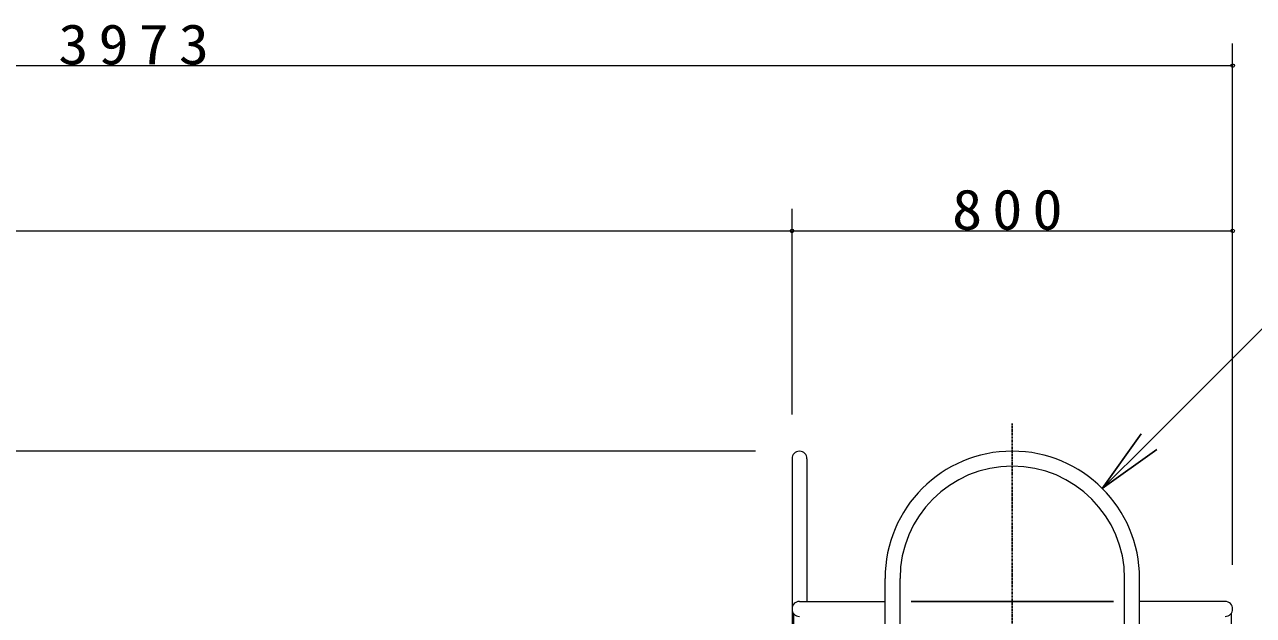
# Model space of a CAD drawing. Units: millimetres at full size. Extents: x -15630 to 0, y -2472 to 10680.
# Drawn here: x -12005 to -9774, y 5752 to 6825 of the extents above; entities that cross this region are included whole.
import ezdxf

# ---------------------------------------------------------------- set-up
doc = ezdxf.new("R2010")
doc.units = ezdxf.units.MM
doc.linetypes.add('USER2', pattern=[6, 3, -1, 1, -1])
doc.layers.add('線', color=2, linetype='Continuous', lineweight=25)
doc.layers.add('補助', color=2, linetype='Continuous', lineweight=13)
doc.styles.add('ＭＳ ゴシック', font='')
doc.styles.get('ＭＳ ゴシック').set_extended_font_data('MS Gothic')

# ---------------------------------------------------------------- blocks, each defined once
blk = doc.blocks.new('dimension_origin')
at = {"color": 0, "linetype": 'Continuous', "lineweight": -2}
blk.add_circle((0, 0), 1.25, dxfattribs=at)

msp = doc.modelspace()

# ---------------------------------------------------------------- linework, layer by layer
at = {"layer": '線', "color": 20, "linetype": 'USER2'}
msp.add_line((-10212.168, 6100), (-10212.168, 2650), dxfattribs=at)
at = {"layer": '線', "color": 7, "lineweight": 13}
for p, q in [((-10612.168, 6036.4), (-10612.168, 5252.575)), ((-10584.968, 6036.4), (-10584.968, 5777.2)), ((-10443.268, 5252.6), (-10443.268, 5818.9)), ((-10416.068, 5252.6), (-10416.068, 5818.9)), ((-10008.268, 5252.6), (-10008.268, 5818.9)), ((-9981.068, 5252.6), (-9981.068, 5818.9)), ((-10598.568, 5777.2), (-10443.268, 5777.2)), ((-9825.768, 5777.2), (-9981.068, 5777.2)), ((-9814.918, 5755.4), (-9814.918, 4950))]:
    msp.add_line(p, q, dxfattribs=at)
at = {"layer": '線'}
for p, q in [((-10396.068, 5777.2), (-10028.268, 5777.2)), ((-10609.418, 5755.4), (-10609.418, 4950))]:
    msp.add_line(p, q, dxfattribs=at)
at = {"layer": '線', "color": 7, "lineweight": 13}
for centre, radius, start, end in [((-10598.568, 6036.4), 13.6, 0, 180), ((-10212.168, 5818.9), 231.1, 0, 180), ((-10212.168, 5818.9), 203.9, 0, 180), ((-10598.568, 5763.6), 13.6, 90, 270), ((-9825.768, 5763.6), 13.6, 270, 90)]:
    msp.add_arc(centre, radius, start, end, dxfattribs=at)
at = {"layer": '補助'}
for p, q in [((-9812.168, 5843.6), (-9812.168, 6790)), ((-13784.698, 6750), (-9812.168, 6750)), ((-10612.168, 6116.4), (-10612.168, 6490)), ((-10612.168, 6116.4), (-10612.168, 6490)), ((-9812.168, 5843.6), (-9812.168, 6490)), ((-13784.698, 6450), (-10612.168, 6450)), ((-10612.168, 6450), (-9812.168, 6450)), ((-10678.568, 6050), (-14587.984, 6050))]:
    msp.add_line(p, q, dxfattribs=at)
at = {"layer": '補助', "lineweight": 25}
for p, q in [((-9963.902, 6067.165), (-9581.068, 6450)), ((-9978.045, 6081.307), (-10048.755, 5982.312)), ((-10048.755, 5982.312), (-9963.902, 6067.165)), ((-9949.76, 6053.023), (-10048.755, 5982.312))]:
    msp.add_line(p, q, dxfattribs=at)

# ---------------------------------------------------------------- block references
at = {"layer": '補助', "xscale": 2.67, "yscale": 2.67, "rotation": 180}
for p in [(-9812.168, 6750), (-10612.168, 6450), (-9812.168, 6450)]:
    msp.add_blockref('dimension_origin', p, dxfattribs=at)
at = {"layer": '補助', "xscale": 2.67, "yscale": 2.67}
msp.add_blockref('dimension_origin', (-10612.168, 6450), dxfattribs=at)

# ---------------------------------------------------------------- texts
at = {"layer": '補助', "char_height": 73.31, "attachment_point": 8, "style": 'ＭＳ ゴシック'}
for s, insert in [('\\T1.33;\\W1.1;3973', (-11798.433, 6751)), ('\\T1.33;\\W1.1;800', (-10212.168, 6451))]:
    msp.add_mtext(s, dxfattribs=dict(at, insert=insert))

doc.saveas('drawing.dxf')
